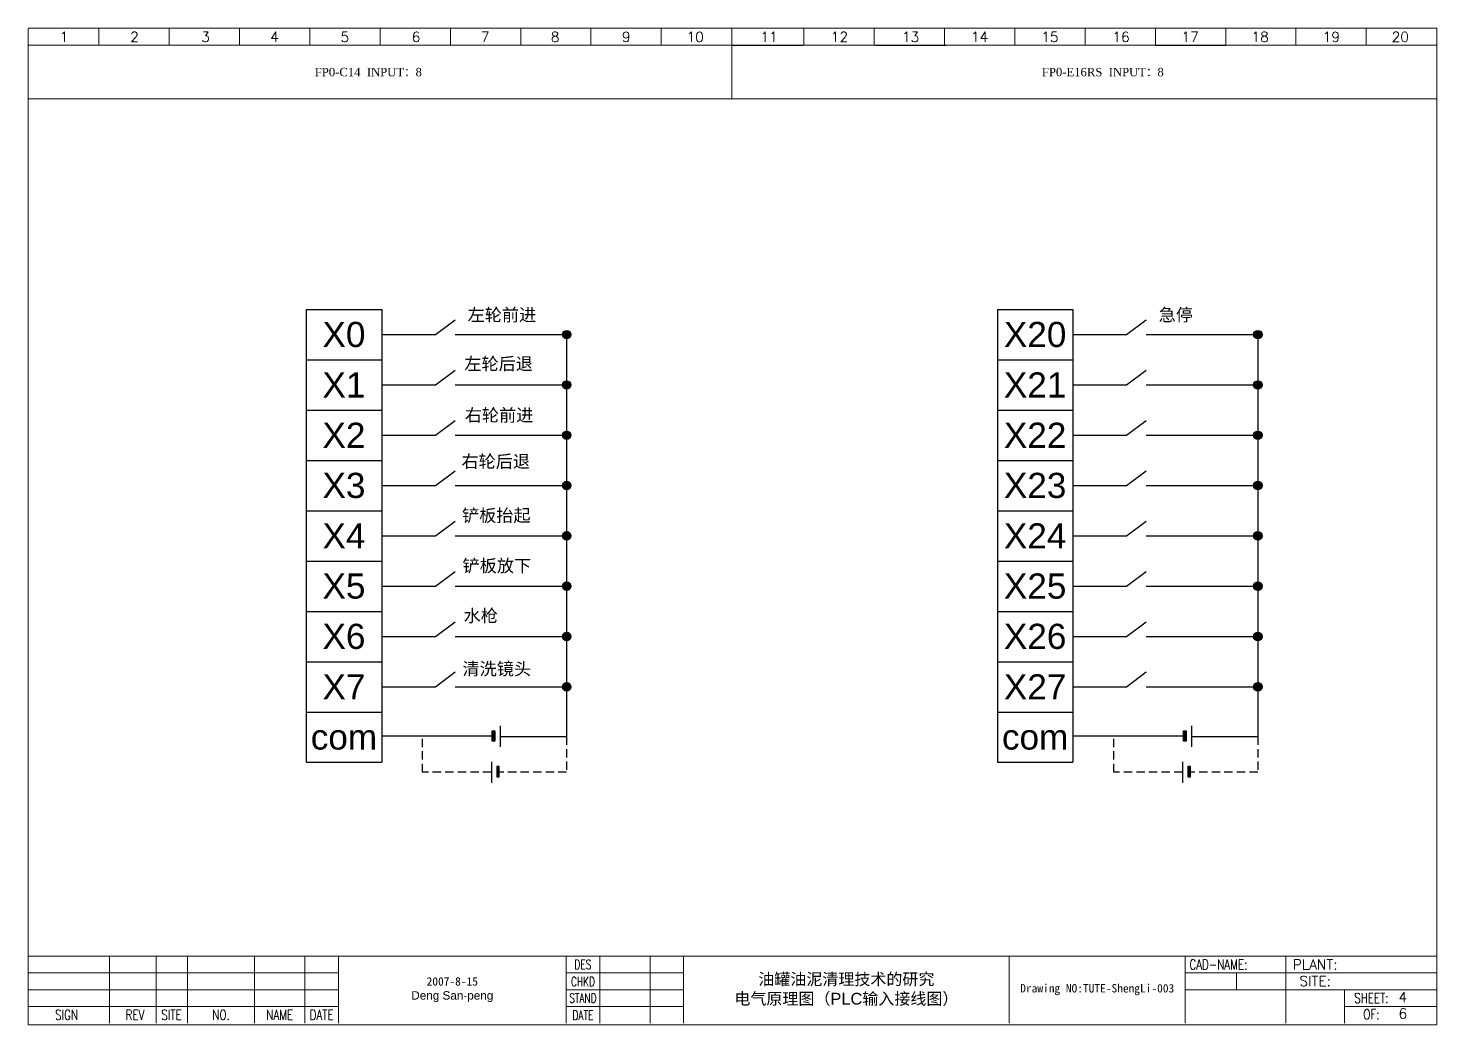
# Model space of a CAD drawing. Header units: millimetres. Extents: x 1552 to 2873, y -96 to 563.
# Drawn here: x 1552 to 1972, y -95.7 to 201.4 of the extents above; entities that cross this region are included whole.
import ezdxf
from ezdxf.enums import TextEntityAlignment as Align

# ---------------------------------------------------------------- set-up
doc = ezdxf.new("R2010")
doc.units = ezdxf.units.MM
doc.header["$LTSCALE"] = 5
doc.linetypes.add('DASHED', pattern=[0.75, 0.5, -0.25])
doc.layers.get('0').update_dxf_attribs({"lineweight": 15})
doc.layers.add('1轮廓实线层', color=7, linetype='Continuous')
doc.layers.add('6', color=1, linetype='DASHED')
doc.layers.add('2', color=4, linetype='Continuous', lineweight=15)
doc.styles.add('HZ0', font='TXT.SHX', dxfattribs={"width": 0.75, "bigfont": 'gbcbig.shx'})
doc.styles.add('ROMANC', font='ROMANC', dxfattribs={"height": 4})
doc.styles.get("Standard").update_dxf_attribs({"font": 'SimSun.ttf', "height": 2.5})
doc.styles.add('W1', font='ROMANC')

msp = doc.modelspace()

# ---------------------------------------------------------------- hatches: boundary and pattern name
at = {"layer": '1轮廓实线层'}
h = msp.add_hatch(color=256, dxfattribs=at)
h.paths.add_polyline_path([(1713.84, 110.09), (1711.29, 110.09, -1)])
h.paths.add_polyline_path([(1713.84, 110.09, -0.414214), (1712.57, 108.82), (1712.57, 110.09)])
h.paths.add_polyline_path([(1712.57, 108.82, -0.414214), (1711.29, 110.09), (1712.57, 110.09)])
h = msp.add_hatch(color=256, dxfattribs=at)
h.paths.add_polyline_path([(1919.91, 110.09), (1917.37, 110.09, -1)])
h.paths.add_polyline_path([(1919.91, 110.09, -0.414214), (1918.64, 108.82), (1918.64, 110.09)])
h.paths.add_polyline_path([(1918.64, 108.82, -0.414214), (1917.37, 110.09), (1918.64, 110.09)])
h = msp.add_hatch(color=256, dxfattribs=at)
h.paths.add_polyline_path([(1713.84, 95.09), (1711.29, 95.09, -1)])
h.paths.add_polyline_path([(1713.84, 95.09, -0.414214), (1712.57, 93.82), (1712.57, 95.09)])
h.paths.add_polyline_path([(1712.57, 93.82, -0.414214), (1711.29, 95.09), (1712.57, 95.09)])
h = msp.add_hatch(color=256, dxfattribs=at)
h.paths.add_polyline_path([(1919.91, 95.09), (1917.37, 95.09, -1)])
h.paths.add_polyline_path([(1919.91, 95.09, -0.414214), (1918.64, 93.82), (1918.64, 95.09)])
h.paths.add_polyline_path([(1918.64, 93.82, -0.414214), (1917.37, 95.09), (1918.64, 95.09)])
h = msp.add_hatch(color=256, dxfattribs=at)
h.paths.add_polyline_path([(1713.84, 80.09), (1711.29, 80.09, -1)])
h.paths.add_polyline_path([(1713.84, 80.09, -0.414214), (1712.57, 78.82), (1712.57, 80.09)])
h.paths.add_polyline_path([(1712.57, 78.82, -0.414214), (1711.29, 80.09), (1712.57, 80.09)])
h = msp.add_hatch(color=256, dxfattribs=at)
h.paths.add_polyline_path([(1919.91, 80.09), (1917.37, 80.09, -1)])
h.paths.add_polyline_path([(1919.91, 80.09, -0.414214), (1918.64, 78.82), (1918.64, 80.09)])
h.paths.add_polyline_path([(1918.64, 78.82, -0.414214), (1917.37, 80.09), (1918.64, 80.09)])
h = msp.add_hatch(color=256, dxfattribs=at)
h.paths.add_polyline_path([(1713.84, 65.09), (1711.29, 65.09, -1)])
h.paths.add_polyline_path([(1713.84, 65.09, -0.414214), (1712.57, 63.82), (1712.57, 65.09)])
h.paths.add_polyline_path([(1712.57, 63.82, -0.414214), (1711.29, 65.09), (1712.57, 65.09)])
h = msp.add_hatch(color=256, dxfattribs=at)
h.paths.add_polyline_path([(1919.91, 65.09), (1917.37, 65.09, -1)])
h.paths.add_polyline_path([(1919.91, 65.09, -0.414214), (1918.64, 63.82), (1918.64, 65.09)])
h.paths.add_polyline_path([(1918.64, 63.82, -0.414214), (1917.37, 65.09), (1918.64, 65.09)])
h = msp.add_hatch(color=256, dxfattribs=at)
h.paths.add_polyline_path([(1713.84, 50.09), (1711.29, 50.09, -1)])
h.paths.add_polyline_path([(1713.84, 50.09, -0.414214), (1712.57, 48.82), (1712.57, 50.09)])
h.paths.add_polyline_path([(1712.57, 48.82, -0.414214), (1711.29, 50.09), (1712.57, 50.09)])
h = msp.add_hatch(color=256, dxfattribs=at)
h.paths.add_polyline_path([(1919.91, 50.09), (1917.37, 50.09, -1)])
h.paths.add_polyline_path([(1919.91, 50.09, -0.414214), (1918.64, 48.82), (1918.64, 50.09)])
h.paths.add_polyline_path([(1918.64, 48.82, -0.414214), (1917.37, 50.09), (1918.64, 50.09)])
h = msp.add_hatch(color=256, dxfattribs=at)
h.paths.add_polyline_path([(1713.84, 35.09), (1711.29, 35.09, -1)])
h.paths.add_polyline_path([(1713.84, 35.09, -0.414214), (1712.57, 33.82), (1712.57, 35.09)])
h.paths.add_polyline_path([(1712.57, 33.82, -0.414214), (1711.29, 35.09), (1712.57, 35.09)])
h = msp.add_hatch(color=256, dxfattribs=at)
h.paths.add_polyline_path([(1919.91, 35.09), (1917.37, 35.09, -1)])
h.paths.add_polyline_path([(1919.91, 35.09, -0.414214), (1918.64, 33.82), (1918.64, 35.09)])
h.paths.add_polyline_path([(1918.64, 33.82, -0.414214), (1917.37, 35.09), (1918.64, 35.09)])
h = msp.add_hatch(color=256, dxfattribs=at)
h.paths.add_polyline_path([(1713.84, 20.09), (1711.29, 20.09, -1)])
h.paths.add_polyline_path([(1713.84, 20.09, -0.414214), (1712.57, 18.82), (1712.57, 20.09)])
h.paths.add_polyline_path([(1712.57, 18.82, -0.414214), (1711.29, 20.09), (1712.57, 20.09)])
h = msp.add_hatch(color=256, dxfattribs=at)
h.paths.add_polyline_path([(1919.91, 20.09), (1917.37, 20.09, -1)])
h.paths.add_polyline_path([(1919.91, 20.09, -0.414214), (1918.64, 18.82), (1918.64, 20.09)])
h.paths.add_polyline_path([(1918.64, 18.82, -0.414214), (1917.37, 20.09), (1918.64, 20.09)])
h = msp.add_hatch(color=256, dxfattribs=at)
h.paths.add_polyline_path([(1713.84, 5.09), (1711.29, 5.09, -1)])
h.paths.add_polyline_path([(1713.84, 5.09, -0.414214), (1712.57, 3.82), (1712.57, 5.09)])
h.paths.add_polyline_path([(1712.57, 3.82, -0.414214), (1711.29, 5.09), (1712.57, 5.09)])
h = msp.add_hatch(color=256, dxfattribs=at)
h.paths.add_polyline_path([(1919.91, 5.09), (1917.37, 5.09, -1)])
h.paths.add_polyline_path([(1919.91, 5.09, -0.414214), (1918.64, 3.82), (1918.64, 5.09)])
h.paths.add_polyline_path([(1918.64, 3.82, -0.414214), (1917.37, 5.09), (1918.64, 5.09)])
for points in [[(1691.18, -8.01), (1690.39, -8.01), (1690.39, -11.1), (1691.18, -11.1)], [(1897.26, -8.01), (1896.47, -8.01), (1896.47, -11.1), (1897.26, -11.1)], [(1691.7, -18.68), (1692.49, -18.68), (1692.49, -21.76), (1691.7, -21.76)], [(1897.77, -18.68), (1898.56, -18.68), (1898.56, -21.76), (1897.77, -21.76)]]:
    msp.add_hatch(color=256, dxfattribs=at).paths.add_polyline_path(points)

# ---------------------------------------------------------------- linework, layer by layer
at = {"color": 0}
for p, q in [((1972.02, 201.44), (1552.02, 201.44)), ((1919.52, -75.18), (1927.02, -75.18))]:
    msp.add_line(p, q, dxfattribs=at)
at = {"linetype": 'Continuous'}
for p, q in [((1573.06, 201.41), (1573.06, 196.34)), ((1594.03, 196.29), (1594.03, 201.41)), ((1615.01, 201.41), (1615.01, 196.34)), ((1635.98, 201.41), (1635.98, 196.34)), ((1656.95, 201.41), (1656.95, 196.34)), ((1677.92, 201.41), (1677.92, 196.34)), ((1698.9, 201.41), (1698.9, 196.34)), ((1719.76, 201.41), (1719.76, 196.29)), ((1740.79, 201.41), (1740.79, 196.34)), ((1761.8, 201.41), (1761.8, 180.34)), ((1783.27, 201.41), (1783.27, 196.34)), ((1804.25, 196.34), (1804.25, 201.41)), ((1825.22, 201.41), (1825.22, 196.34)), ((1846.19, 201.41), (1846.19, 196.34)), ((1867.16, 201.41), (1867.16, 196.34)), ((1888.14, 201.41), (1888.14, 196.34)), ((1909.11, 201.41), (1909.11, 196.34)), ((1929.98, 201.41), (1929.98, 196.29)), ((1951, 201.41), (1951, 196.34))]:
    msp.add_line(p, q, dxfattribs=at)
at = {"layer": '1轮廓实线层'}
for p, q in [((1761.99, 196.34), (1783, 196.34)), ((1761.99, 196.34), (1783, 196.34)), ((1804.7, 196.34), (1825.72, 196.34)), ((1888.14, 196.39), (1909.15, 196.39)), ((1634.92, 117.59), (1634.92, 57.59)), ((1634.92, 117.59), (1657.42, 117.59)), ((1657.42, 117.59), (1657.42, -17.41)), ((1673.46, 110.09), (1679.32, 114.52)), ((1841, 117.59), (1863.5, 117.59)), ((1841, 117.59), (1841, 57.59)), ((1863.5, 117.59), (1863.5, -17.41)), ((1879.53, 110.09), (1885.4, 114.52)), ((1657.42, 110.09), (1673.46, 110.09)), ((1679.32, 110.09), (1712.57, 110.09)), ((1712.57, 111.36), (1712.57, 50.31)), ((1863.5, 110.09), (1879.53, 110.09)), ((1885.4, 110.09), (1918.64, 110.09)), ((1918.64, 111.36), (1918.64, 50.31)), ((1634.92, 102.59), (1657.42, 102.59)), ((1841, 102.59), (1863.5, 102.59)), ((1673.46, 95.09), (1679.32, 99.52)), ((1879.53, 95.09), (1885.4, 99.52)), ((1657.42, 95.09), (1673.46, 95.09)), ((1679.32, 95.09), (1712.57, 95.09)), ((1863.5, 95.09), (1879.53, 95.09)), ((1885.4, 95.09), (1918.64, 95.09)), ((1634.92, 87.59), (1657.42, 87.59)), ((1673.46, 80.09), (1679.32, 84.52)), ((1841, 87.59), (1863.5, 87.59)), ((1879.53, 80.09), (1885.4, 84.52)), ((1657.42, 80.09), (1673.46, 80.09)), ((1679.32, 80.09), (1712.57, 80.09)), ((1863.5, 80.09), (1879.53, 80.09)), ((1885.4, 80.09), (1918.64, 80.09)), ((1634.92, 72.59), (1657.42, 72.59)), ((1841, 72.59), (1863.5, 72.59)), ((1673.46, 65.09), (1679.32, 69.52)), ((1879.53, 65.09), (1885.4, 69.52)), ((1657.42, 65.09), (1673.46, 65.09)), ((1679.32, 65.09), (1712.57, 65.09)), ((1863.5, 65.09), (1879.53, 65.09)), ((1885.4, 65.09), (1918.64, 65.09)), ((1634.92, 57.59), (1657.42, 57.59)), ((1634.92, 57.59), (1634.92, -17.41)), ((1634.92, 57.59), (1657.42, 57.59)), ((1634.92, 57.59), (1657.42, 57.59)), ((1657.42, 57.59), (1657.42, 50.09)), ((1841, 57.59), (1863.5, 57.59)), ((1841, 57.59), (1863.5, 57.59)), ((1841, 57.59), (1841, -17.41)), ((1841, 57.59), (1863.5, 57.59)), ((1863.5, 57.59), (1863.5, 50.09)), ((1673.46, 50.09), (1679.32, 54.52)), ((1712.57, 51.36), (1712.57, -9.69)), ((1879.53, 50.09), (1885.4, 54.52)), ((1918.64, 51.36), (1918.64, -9.69)), ((1657.42, 50.09), (1673.46, 50.09)), ((1679.32, 50.09), (1712.57, 50.09)), ((1863.5, 50.09), (1879.53, 50.09)), ((1885.4, 50.09), (1918.64, 50.09)), ((1634.92, 42.59), (1657.42, 42.59)), ((1841, 42.59), (1863.5, 42.59)), ((1673.46, 35.09), (1679.32, 39.52)), ((1879.53, 35.09), (1885.4, 39.52)), ((1657.42, 35.09), (1673.46, 35.09)), ((1679.32, 35.09), (1712.57, 35.09)), ((1863.5, 35.09), (1879.53, 35.09)), ((1885.4, 35.09), (1918.64, 35.09)), ((1634.92, 27.59), (1657.42, 27.59)), ((1841, 27.59), (1863.5, 27.59)), ((1673.46, 20.09), (1679.32, 24.52)), ((1879.53, 20.09), (1885.4, 24.52)), ((1657.42, 20.09), (1673.46, 20.09)), ((1679.32, 20.09), (1712.57, 20.09)), ((1863.5, 20.09), (1879.53, 20.09)), ((1885.4, 20.09), (1918.64, 20.09)), ((1634.92, 12.59), (1657.42, 12.59)), ((1673.46, 5.09), (1679.32, 9.52)), ((1841, 12.59), (1863.5, 12.59)), ((1879.53, 5.09), (1885.4, 9.52)), ((1657.42, 5.09), (1673.46, 5.09)), ((1679.32, 5.09), (1712.57, 5.09)), ((1863.5, 5.09), (1879.53, 5.09)), ((1885.4, 5.09), (1918.64, 5.09)), ((1634.92, -2.41), (1657.42, -2.41)), ((1841, -2.41), (1863.5, -2.41)), ((1692.78, -6.56), (1692.78, -12.82)), ((1898.85, -6.56), (1898.85, -12.82)), ((1657.42, -9.55), (1690.39, -9.55)), ((1692.78, -9.69), (1712.57, -9.69)), ((1863.5, -9.55), (1896.47, -9.55)), ((1898.85, -9.69), (1918.64, -9.69)), ((1634.92, -17.41), (1657.42, -17.41)), ((1690.11, -17.23), (1690.11, -23.49)), ((1841, -17.41), (1863.5, -17.41)), ((1896.18, -17.23), (1896.18, -23.49))]:
    msp.add_line(p, q, dxfattribs=at)
for points in [[(1690.39, -8.01), (1691.18, -8.01), (1691.18, -11.1), (1690.39, -11.1)], [(1896.47, -8.01), (1897.26, -8.01), (1897.26, -11.1), (1896.47, -11.1)], [(1692.49, -18.68), (1691.7, -18.68), (1691.7, -21.76), (1692.49, -21.76)], [(1898.56, -18.68), (1897.77, -18.68), (1897.77, -21.76), (1898.56, -21.76)]]:
    msp.add_lwpolyline(points, close=True, dxfattribs=at)
for centre in [(1712.57, 110.09), (1918.64, 110.09), (1712.57, 95.09), (1918.64, 95.09), (1712.57, 80.09), (1918.64, 80.09), (1712.57, 65.09), (1918.64, 65.09), (1712.57, 50.09), (1918.64, 50.09), (1712.57, 35.09), (1918.64, 35.09), (1712.57, 20.09), (1918.64, 20.09), (1712.57, 5.09), (1918.64, 5.09)]:
    msp.add_circle(centre, 1.27, dxfattribs=at)
at = {"layer": '2', "color": 0}
for p, q in [((1552.02, 201.34), (1552.02, -95.66)), ((1972.02, -95.66), (1972.02, 201.44)), ((1971.95, 196.34), (1552.02, 196.34)), ((1971.95, 180.34), (1552.02, 180.34)), ((1552.01, -75.18), (1971.93, -75.18)), ((1576.21, -75.18), (1576.21, -95.18)), ((1590.16, -75.18), (1590.16, -95.18)), ((1599.52, -75.18), (1599.52, -95.18)), ((1619.52, -75.18), (1619.52, -95.18)), ((1634.52, -75.18), (1634.52, -95.18)), ((1644.52, -75.18), (1644.52, -95.18)), ((1712.42, -75.18), (1712.42, -95.18)), ((1722.42, -75.18), (1722.42, -95.18)), ((1737.42, -75.18), (1737.42, -95.18)), ((1747.42, -75.18), (1747.42, -95.18)), ((1844.52, -75.18), (1844.52, -95.18)), ((1897.02, -75.18), (1897.02, -95.18)), ((1926.99, -75.14), (1926.99, -95.18)), ((1552.01, -80.18), (1644.52, -80.18)), ((1712.42, -80.18), (1747.42, -80.18)), ((1971.93, -80.18), (1897.02, -80.18)), ((1912.28, -80.18), (1912.28, -85.18)), ((1552.01, -85.18), (1644.52, -85.18)), ((1747.42, -85.18), (1712.42, -85.18)), ((1971.93, -85.18), (1897.02, -85.18)), ((1944.5, -85.18), (1944.5, -95.18)), ((1552.01, -90.18), (1644.52, -90.18)), ((1712.42, -90.18), (1747.42, -90.18)), ((1944.47, -90.18), (1971.93, -90.18)), ((1552.02, -95.66), (1972.02, -95.66))]:
    msp.add_line(p, q, dxfattribs=at)
at = {"layer": '6'}
for p, q in [((1669.63, -20.36), (1669.63, -9.55)), ((1712.57, -9.69), (1712.57, -20.36)), ((1875.7, -20.36), (1875.7, -9.55)), ((1918.64, -9.69), (1918.64, -20.36)), ((1690.11, -20.36), (1669.63, -20.36)), ((1712.57, -20.36), (1691.7, -20.36)), ((1896.18, -20.36), (1875.7, -20.36)), ((1918.64, -20.36), (1897.77, -20.36))]:
    msp.add_line(p, q, dxfattribs=at)

# ---------------------------------------------------------------- texts
at = {"color": 0, "style": 'ROMANC'}
for s, p in [('4', (1960.61, -88.93)), ('6', (1960.61, -93.77))]:
    msp.add_text(s, height=3, dxfattribs=at).set_placement(p)
at = {"attachment_point": 5}
for s, insert, char_height, width in [('油罐油泥清理技术的研究{\\fSimSun|b0|i0|c134|p54;\\P}电气原理图（{\\fArial|b0|i0|c0|p32;PLC}输入接线图）', (1795.97, -85.18), 3.5, 97.1017), ('Drawing NO:TUTE-ShengLi-003', (1870.77, -85.18), 2.5, 52.5)]:
    msp.add_mtext(s, dxfattribs=dict(at, insert=insert, char_height=char_height, width=width))
at = {"layer": '1轮廓实线层'}
for s, insert, char_height, width, attachment_point in [('{\\fTimes New Roman|b0|i0|c0|p18;FP0-C14  INPUT}：{\\fTimes New Roman|b0|i0|c0|p18;8}', (1653.43, 188.34), 2.5, 146.8743, 5), ('{\\fTimes New Roman|b0|i0|c0|p18;FP0-E16RS  INPUT}：{\\fTimes New Roman|b0|i0|c0|p18;8}', (1872.43, 188.34), 2.5, 126.3242, 5), ('左轮前进', (1683.02, 117.86), 3.75, 27.2353, 1), ('急停', (1889.09, 117.86), 3.75, 27.2353, 1), ('{\\fArial|b0|i0|c0|p32;X0}', (1646.17, 110.09), 7.5, 22.5, 5), ('{\\fArial|b0|i0|c0|p32;X20}', (1852.25, 110.09), 7.5, 22.5, 5), ('左轮后退', (1682.04, 103.28), 3.75, 27.2353, 1), ('{\\fArial|b0|i0|c0|p32;X1}', (1646.17, 95.09), 7.5, 22.5, 5), ('{\\fArial|b0|i0|c0|p32;X21}', (1852.25, 95.09), 7.5, 22.5, 5), ('右轮前进', (1682.18, 87.96), 3.75, 27.2353, 1), ('{\\fArial|b0|i0|c0|p32;X2}', (1646.17, 80.09), 7.5, 22.5, 5), ('{\\fArial|b0|i0|c0|p32;X22}', (1852.25, 80.09), 7.5, 22.5, 5), ('右轮后退', (1681.2, 74.17), 3.75, 27.2353, 1), ('{\\fArial|b0|i0|c0|p32;X3}', (1646.17, 65.09), 7.5, 22.5, 5), ('{\\fArial|b0|i0|c0|p32;X23}', (1852.25, 65.09), 7.5, 22.5, 5), ('铲板抬起', (1681.37, 58.06), 3.75, 27.2353, 1), ('{\\fArial|b0|i0|c0|p32;X4}', (1646.17, 50.09), 7.5, 22.5, 5), ('{\\fArial|b0|i0|c0|p32;X24}', (1852.25, 50.09), 7.5, 22.5, 5), ('铲板放下', (1681.51, 43.07), 3.75, 27.2353, 1), ('{\\fArial|b0|i0|c0|p32;X5}', (1646.17, 35.09), 7.5, 22.5, 5), ('{\\fArial|b0|i0|c0|p32;X25}', (1852.25, 35.09), 7.5, 22.5, 5), ('\\pt11.25;水枪', (1681.84, 28.18), 3.75, 39.9987, 1), ('{\\fArial|b0|i0|c0|p32;X6}', (1646.17, 20.09), 7.5, 22.5, 5), ('{\\fArial|b0|i0|c0|p32;X26}', (1852.25, 20.09), 7.5, 22.5, 5), ('清洗镜头', (1681.51, 12.34), 3.75, 27.2353, 1), ('{\\fArial|b0|i0|c0|p32;X7}', (1646.17, 5.09), 7.5, 22.5, 5), ('{\\fArial|b0|i0|c0|p32;X27}', (1852.25, 5.09), 7.5, 22.5, 5), ('{\\fArial|b0|i0|c0|p32;com}', (1646.17, -9.91), 7.5, 22.5, 5), ('{\\fArial|b0|i0|c0|p32;com}', (1852.25, -9.91), 7.5, 22.5, 5), ('2007-8-15\\P{\\fArial|b0|i0|c0|p32;Deng San-peng}', (1678.47, -85.18), 2.5, 67.8983, 5)]:
    msp.add_mtext(s, dxfattribs=dict(at, insert=insert, char_height=char_height, width=width, attachment_point=attachment_point))
at = {"layer": '2', "color": 0, "style": 'W1'}
for s, p in [('1', (1562.75, 198.84)), ('2', (1583.69, 198.84)), ('3', (1604.9, 198.84)), ('4', (1625.48, 198.84)), ('5', (1646.44, 198.84)), ('6', (1667.66, 198.84)), ('7', (1688.24, 198.84)), ('8', (1709.12, 198.84)), ('9', (1730.33, 198.84)), ('10', (1750.91, 198.84)), ('11', (1772.96, 198.84)), ('12', (1793.9, 198.84)), ('13', (1815.12, 198.84)), ('14', (1835.7, 198.84)), ('15', (1856.65, 198.84)), ('16', (1877.87, 198.84)), ('17', (1898.45, 198.84)), ('18', (1919.33, 198.84)), ('19', (1940.55, 198.84)), ('20', (1961.13, 198.84)), ('PLANT:', (1935.75, -77.68)), ('SITE:', (1935.75, -82.61))]:
    msp.add_text(s, height=3, dxfattribs=at).set_placement(p, align=Align.MIDDLE)
at = {"layer": '2', "color": 0, "style": 'HZ0'}
for s, height, width, p in [('DES', 2.8, 0.7, (1717.42, -77.68)), ('CAD-NAME:', 3, 0.75, (1906.88, -77.68)), ('CHKD', 2.8, 0.7, (1717.42, -82.77)), ('STAND', 2.8, 0.7, (1717.42, -87.68)), ('SHEET:', 3, 0.75, (1952.51, -87.68)), ('SIGN', 3, 0.75, (1563.45, -92.68)), ('REV', 3, 0.75, (1583.86, -92.68)), ('SITE', 3, 0.75, (1594.75, -92.68)), ('NO.', 3, 0.75, (1609.52, -92.68)), ('NAME', 3, 0.75, (1627.02, -92.68)), ('DATE', 3, 0.75, (1639.52, -92.68)), ('DATE', 2.8, 0.7, (1717.42, -92.77)), ('OF:', 3, 0.75, (1952.51, -92.52))]:
    msp.add_text(s, height=height, dxfattribs=dict(at, width=width)).set_placement(p, align=Align.MIDDLE)

doc.saveas('drawing.dxf')
